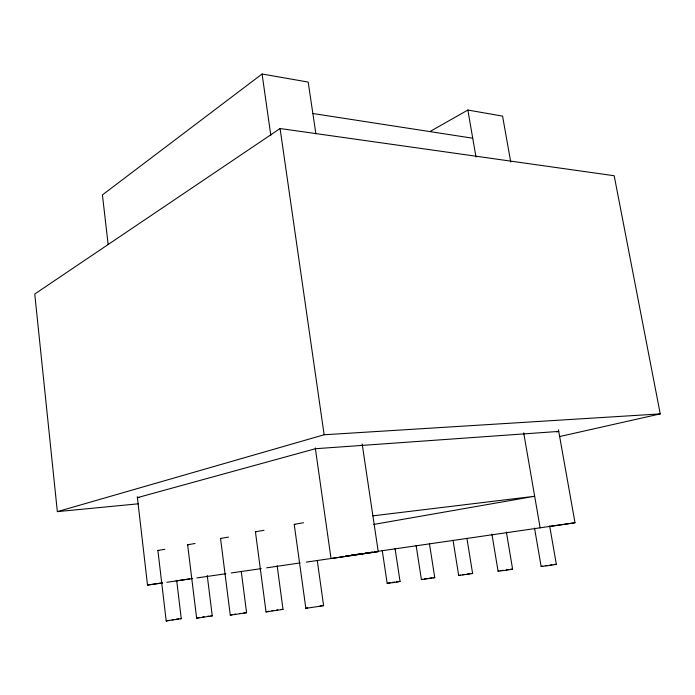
<?xml version="1.0" encoding="UTF-8"?>
<svg xmlns="http://www.w3.org/2000/svg" width="695" height="695" viewBox="0 0 695 695"><rect width="100%" height="100%" fill="white"/><g stroke="black" fill="none" stroke-linecap="round" stroke-linejoin="round"><path stroke-width="1.04" d="M277.14 565.643L283.021 609.393L266.037 611.939L255.43 531.788L264.004 530.294M207.24 575.495L212.253 615.857L196.633 618.229L187.633 544.767L195.069 543.49M317.267 560.526L323.601 605.684L305.852 608.342L294.22 524.378L303.489 522.736M491.938 534.212L498.072 571.194L506.473 570.239L512.606 569.127L506.386 532.101M241.235 571.247L246.586 612.712L230.28 615.171L220.541 538.477L228.516 537.087M169.163 620.305L166.174 620.965L181.256 618.672L176.66 580.316M434.766 577.675L421.396 579.587L422.673 579.283M498.072 571.194L498.932 570.96M166.201 620.974L157.887 550.466L164.854 549.276M230.271 615.153L231.948 614.719M305.783 608.299L307.642 607.804M382.233 550.353L387.167 583.331L393.995 582.54L400.051 581.463L395.055 548.485M534.533 528.113L541.144 566.486L550.205 565.452L556.356 564.34L549.649 525.915M460.507 575.095L458.691 575.495L472.617 573.514L466.892 538.243M315.904 133.9L308.172 82.08L262.084 74.009L102.417 194.904L108.142 244.484M387.167 583.331L390.208 582.731M541.136 566.468L542.769 566.086M559.64 436.547L660.25 413.899L614.189 175.739L280.085 128.532L34.75 294.028L57.346 511.633L138.305 503.805M196.598 618.194L199.535 617.542M266.037 611.939L268.809 611.253M430.127 131.459L467.857 110.045L502.572 116.117L510.747 162.013M512.58 569.118L510.382 569.274M57.346 511.633L324.139 434.766L660.25 413.899M556.625 431.908L558.737 431.421L315.4 448.727L137.41 497.646L139.565 497.446M373.832 524.412L534.664 496.265L372.885 515.846M234.58 614.241L235.64 614.067M500.921 570.595L503.206 570.239M424.384 578.987L427.017 578.57M271.927 610.714L273.1 610.531M172.056 619.827L173.646 619.575M462.453 574.765L464.807 574.409M202.497 617.047L204.148 616.786M545.245 565.669L547.278 565.356M392.328 582.401L394.595 582.062M137.297 496.69L147.514 585.068L162.3 582.905M176.035 580.898L189.77 578.883M343.478 556.382L341.341 556.695L343.495 556.382M348.812 555.6L345.615 556.07L348.873 555.6M353.086 554.975L350.949 555.288L353.173 554.984M355.223 554.662L362.703 553.559M364.84 553.246L366.977 552.933M369.115 552.621L372.32 552.151M362.165 443.957L378.228 551.613L331.029 558.537L315.278 447.884M374.466 551.847L575.008 522.753L558.467 429.901M355.319 554.671L362.842 553.576M364.988 553.263L372.511 552.178M549.267 526.489L575.008 522.753M147.514 585.068L162.534 582.897M166.826 582.28L192.585 578.553M196.876 577.936L225.858 573.749M231.218 572.967L261.268 568.623M266.637 567.85L300.058 562.924M306.347 562.107L378.228 551.613M239.627 613.45L240.192 613.372M176.269 619.193L178.58 618.889M429.371 578.231L431.969 577.893M506.264 569.796L508.245 569.526M276.688 610.001L277.826 609.845M467.257 574.061L469.916 573.722M207.397 616.317L208.865 616.126M549.962 564.983L552.021 564.714M396.341 581.828L400.051 581.463M243.78 612.903L246.586 612.712M320.074 605.91L322.202 605.684M554.202 564.462L556.356 564.34M433.341 577.736L434.766 577.658L429.432 543.586M210.828 615.9L212.253 615.857M281.162 609.454L283.021 609.376M158.808 550.44L157.904 550.483M471.566 573.549L472.617 573.514M180.283 618.698L181.256 618.672M188.501 544.75L187.693 544.793M221.34 538.46L220.576 538.486M256.151 531.797L255.447 531.805M294.862 524.386L294.22 524.378M322.81 605.64L323.601 605.684M312.863 113.511L472.73 138.218M458.691 575.512L453.044 540.258M467.857 110.045L475.988 157.061M523.683 432.768L540.137 527.87M416.123 545.532L421.396 579.587M280.085 128.532L324.139 434.766M262.084 74.009L270.798 135.247"/></g></svg>
